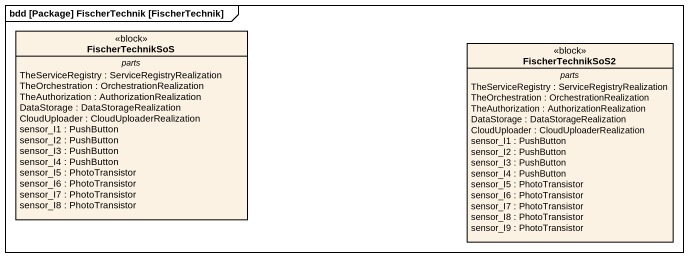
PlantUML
@startuml
mainframe bdd [Package] FischerTechnik [FischerTechnik]
hide circle
hide empty members
class FischerTechnikSoS <<block>> {
  -- parts --
  TheServiceRegistry : ServiceRegistryRealization
  TheOrchestration : OrchestrationRealization
  TheAuthorization : AuthorizationRealization
  DataStorage : DataStorageRealization
  CloudUploader : CloudUploaderRealization
  sensor_I1 : PushButton
  sensor_I2 : PushButton
  sensor_I3 : PushButton
  sensor_I4 : PushButton
  sensor_I5 : PhotoTransistor
  sensor_I6 : PhotoTransistor
  sensor_I7 : PhotoTransistor
  sensor_I8 : PhotoTransistor
}
class FischerTechnikSoS2 <<block>> {
  -- parts --
  TheServiceRegistry : ServiceRegistryRealization
  TheOrchestration : OrchestrationRealization
  TheAuthorization : AuthorizationRealization
  DataStorage : DataStorageRealization
  CloudUploader : CloudUploaderRealization
  sensor_I1 : PushButton
  sensor_I2 : PushButton
  sensor_I3 : PushButton
  sensor_I4 : PushButton
  sensor_I5 : PhotoTransistor
  sensor_I6 : PhotoTransistor
  sensor_I7 : PhotoTransistor
  sensor_I8 : PhotoTransistor
  sensor_I9 : PhotoTransistor
}
@enduml
